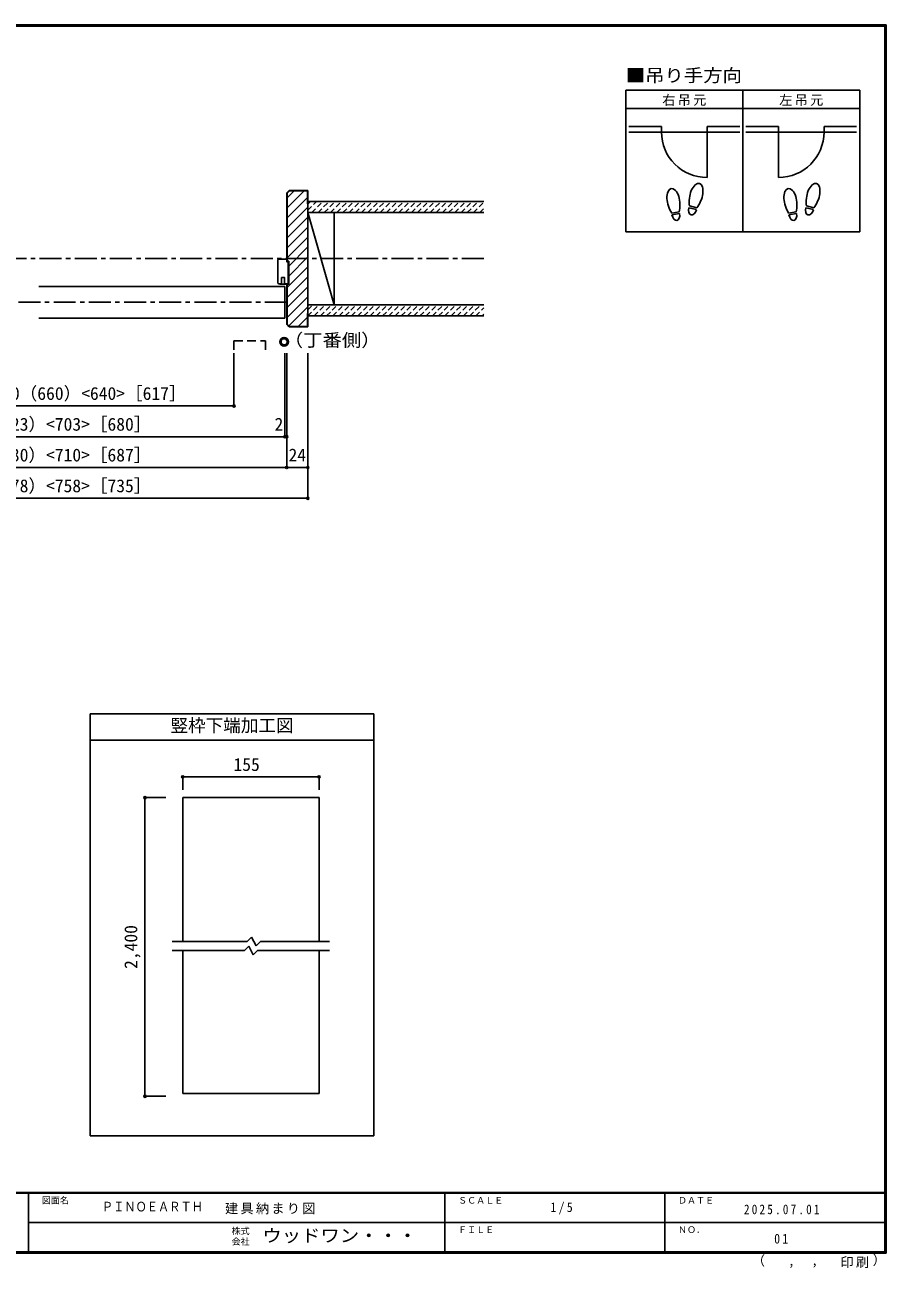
# Model space of a CAD drawing. Units: millimetres at full size, sheet at 1:5; details may follow other scales. Extents: x -973 to 977, y -718 to 696.
# Drawn here: x -3 to 977, y -718 to 696 of the extents above; entities that cross this region are included whole.
import ezdxf
from ezdxf.enums import TextEntityAlignment as Align

# ---------------------------------------------------------------- set-up
doc = ezdxf.new("R2010")
doc.units = ezdxf.units.MM
doc.header["$LTSCALE"] = 5
doc.header["$PDMODE"] = 32
doc.header["$PDSIZE"] = 2.5
for name, pattern in [('CHAIN1', [8, 5, -1, 1, -1]), ('DASHED1', [1.8, 1.2, -0.6]), ('DASHED2', [3, 2, -1])]:
    doc.linetypes.add(name, pattern=pattern)
for name, color, linetype in [('0-0_補助線', 7, 'Continuous'), ('0-1_通り芯', 4, 'CHAIN1'), ('0-3_仕上げ', 2, 'Continuous'), ('0-4_枠', 3, 'Continuous'), ('0-6_扉', 6, 'Continuous'), ('0-7_金物', 7, 'Continuous'), ('0-8_戸当り', 3, 'Continuous'), ('0-A_文字', 7, 'Continuous'), ('0-B_寸法', 4, 'Continuous'), ('0-C_ハッチ', 4, 'DASHED1'), ('F-0_補助線', 7, 'Continuous'), ('F-1_枠', 6, 'Continuous'), ('F-A_文字', 7, 'Continuous')]:
    doc.layers.add(name, color=color, linetype=linetype)
doc.styles.add('ＭＳ ゴシック', font='')
doc.styles.get('ＭＳ ゴシック').set_extended_font_data('MS Gothic')

# ---------------------------------------------------------------- blocks, each defined once
blk = doc.blocks.new('02')
at = {"layer": '0-0_補助線'}
for p, q in [((-4.998, -10.239), (-4.998, 14.761)), ((5.802, 17.761), (-3.198, 17.761)), ((6.802, 16.761), (6.802, -9.239)), ((-4.998, -10.239), (-0.698, -10.239)), ((2.702, -3.239), (2.702, -10.239)), ((5.802, -10.239), (2.702, -10.239)), ((5.002, -10.239), (4.402, -10.839))]:
    blk.add_line(p, q, dxfattribs=at)
for points in [[(-4.998, 14.761), (-3.198, 14.761), (-3.198, 17.761)], [(-3.469, -10.239), (-2.869, -10.839), (4.402, -10.839)], [(2.702, -3.239), (-0.698, -3.239), (-0.698, -10.239)]]:
    blk.add_lwpolyline(points, dxfattribs=at)
for centre, start, end in [((5.802, 16.761), 0, 90), ((5.802, -9.239), 270, 0)]:
    blk.add_arc(centre, 1, start, end, dxfattribs=at)

msp = doc.modelspace()

# ---------------------------------------------------------------- linework, layer by layer
at = {"layer": '0-0_補助線', "color": 3}
for p, q in [((297.42, 427.004), (295.153, 427.004)), ((297.42, 401.004), (297.42, 427.004)), ((295.153, 401.004), (297.42, 401.004))]:
    msp.add_line(p, q, dxfattribs=at)
at = {"layer": '0-1_通り芯'}
msp.add_line((519.153, 430), (-515.847, 430), dxfattribs=at)
at = {"layer": '0-3_仕上げ'}
for p, q in [((519.153, 495), (319.153, 495)), ((519.153, 482.5), (319.153, 482.5)), ((519.153, 377.5), (319.153, 377.5)), ((519.153, 365), (319.153, 365))]:
    msp.add_line(p, q, dxfattribs=at)
at = {"layer": '0-4_枠'}
for p, q in [((298.189, 507), (295.653, 504.464)), ((295.653, 504.464), (295.653, 427.004)), ((297.981, 507.5), (319.153, 507.5)), ((318.653, 507), (298.189, 507)), ((318.653, 492.5), (318.653, 507)), ((319.153, 507.5), (319.153, 352.5)), ((318.653, 492.5), (319.153, 492.5)), ((295.153, 355.328), (295.153, 401.004)), ((295.653, 355.536), (295.653, 401.004)), ((297.981, 352.5), (295.153, 355.328)), ((298.189, 353), (295.653, 355.536)), ((318.653, 367.5), (318.653, 353)), ((318.653, 367.5), (319.153, 367.5)), ((297.981, 352.5), (319.153, 352.5)), ((298.189, 353), (318.653, 353))]:
    msp.add_line(p, q, dxfattribs=at)
msp.add_lwpolyline([(297.981, 507.5), (295.153, 504.672), (295.153, 428)], dxfattribs=at)
at = {"layer": '0-6_扉'}
for p, q in [((13.153, 398.5), (293.153, 398.5)), ((293.153, 398.5), (293.153, 362.5)), ((13.153, 362.5), (293.153, 362.5))]:
    msp.add_line(p, q, dxfattribs=at)
at = {"layer": '0-6_扉', "linetype": 'DASHED2'}
for p, q in [((235.158, 336.408), (271.158, 336.408)), ((235.158, 336.408), (235.158, 322.5)), ((271.158, 336.408), (271.158, 322.5))]:
    msp.add_line(p, q, dxfattribs=at)
at = {"layer": '0-7_金物'}
for radius in [5, 3.5]:
    msp.add_circle((292.202, 335.457), radius, dxfattribs=at)
at = {"layer": '0-8_戸当り', "color": 2}
for p, q in [((721.239, 580.308), (684.139, 580.308)), ((721.239, 580.308), (721.239, 574.008)), ((773.039, 580.308), (810.139, 580.308)), ((773.039, 580.308), (773.039, 522.208)), ((854.239, 580.308), (817.139, 580.308)), ((854.239, 580.308), (854.239, 522.208)), ((906.039, 580.308), (943.139, 580.308)), ((906.039, 580.308), (906.039, 574.008)), ((684.139, 574.008), (810.139, 574.008)), ((943.139, 574.008), (817.139, 574.008))]:
    msp.add_line(p, q, dxfattribs=at)
at = {"layer": '0-8_戸当り'}
for p, q in [((741.457, 483.378), (732.811, 481.853)), ((741.822, 481.31), (733.175, 479.785)), ((760.924, 485.706), (752.444, 487.978)), ((761.468, 487.735), (752.987, 490.007)), ((874.457, 483.378), (865.811, 481.853)), ((874.822, 481.31), (866.175, 479.785)), ((893.924, 485.706), (885.444, 487.978)), ((894.468, 487.735), (885.987, 490.007))]:
    msp.add_line(p, q, dxfattribs=at)
at = {"layer": '0-8_戸当り', "color": 2}
for centre, start, end in [((773.039, 574.008), 180, 270), ((854.239, 574.008), 270, 0)]:
    msp.add_arc(centre, 51.8, start, end, dxfattribs=at)
at = {"layer": '0-8_戸当り'}
for centre, major_axis, ratio, start_param, end_param in [((734.795, 495.877), (-2.445, 13.867), 0.5, 4.34059143, 8.22577918), ((760.713, 501.878), (3.644, 13.601), 0.5, 4.34059143, 8.22577918), ((867.795, 495.877), (-2.445, 13.867), 0.5, 4.34059143, 8.22577918), ((893.713, 501.878), (3.644, 13.601), 0.5, 4.34059143, 8.22577918), ((760.609, 501.489), (4.416, 16.48), 0.4, 1.85063327, 2.44287679), ((760.609, 501.489), (4.416, 16.48), 0.4, 3.84030852, 4.43255203), ((893.609, 501.489), (4.416, 16.48), 0.4, 1.85063327, 2.44287679), ((893.609, 501.489), (4.416, 16.48), 0.4, 3.84030852, 4.43255203), ((734.865, 495.481), (-2.963, 16.802), 0.4, 1.85063327, 2.44287679), ((737.498, 480.548), (-1.27, 7.205), 0.6, 1.57079633, 4.71238898), ((734.865, 495.481), (-2.963, 16.802), 0.4, 3.84030852, 4.43255203), ((756.684, 486.842), (1.894, 7.067), 0.6, 1.57079633, 4.71238898), ((867.865, 495.481), (-2.963, 16.802), 0.4, 1.85063327, 2.44287679), ((870.498, 480.548), (-1.27, 7.205), 0.6, 1.57079633, 4.71238898), ((867.865, 495.481), (-2.963, 16.802), 0.4, 3.84030852, 4.43255203), ((889.684, 486.842), (1.894, 7.067), 0.6, 1.57079633, 4.71238898)]:
    msp.add_ellipse(centre, major_axis=major_axis, ratio=ratio, start_param=start_param, end_param=end_param, dxfattribs=at)
at = {"layer": '0-A_文字', "color": 3}
for p, q in [((680.639, 621.667), (680.639, 460.667)), ((946.639, 621.667), (680.639, 621.667)), ((813.639, 621.667), (813.639, 460.667)), ((680.639, 600.667), (946.639, 600.667))]:
    msp.add_line(p, q, dxfattribs=at)
msp.add_lwpolyline([(946.639, 621.667), (946.639, 460.667), (680.639, 460.667)], dxfattribs=at)
at = {"layer": '0-B_寸法', "color": 7}
msp.add_line((319.153, 482.5), (349.153, 377.5), dxfattribs=at)
at = {"layer": '0-B_寸法', "color": 3}
for p, q in [((349.153, 482.5), (349.153, 377.5)), ((71.653, -87.5), (394.194, -87.5)), ((71.653, -567.5), (71.653, -87.5)), ((394.194, -87.5), (394.194, -567.5)), ((71.653, -117.5), (394.194, -117.5)), ((176.903, -182.801), (331.903, -182.801)), ((176.903, -182.801), (176.903, -346.387)), ((331.903, -182.801), (331.903, -346.387)), ((164.903, -346.387), (250.239, -346.387)), ((247.085, -356.635), (252.085, -351.635)), ((250.239, -346.387), (255.239, -341.387)), ((252.085, -351.635), (257.085, -361.635)), ((255.239, -341.387), (260.239, -351.387)), ((260.239, -351.387), (265.239, -346.387)), ((265.239, -346.387), (343.648, -346.387)), ((164.903, -356.635), (247.085, -356.635)), ((176.903, -356.635), (176.903, -519.1)), ((257.085, -361.635), (262.085, -356.635)), ((262.085, -356.635), (343.903, -356.635)), ((331.903, -356.635), (331.903, -519.1)), ((176.903, -519.1), (331.903, -519.1)), ((71.653, -567.5), (394.194, -567.5))]:
    msp.add_line(p, q, dxfattribs=at)
at = {"layer": '0-B_寸法', "linetype": 'CHAIN1'}
msp.add_line((295.153, 380.5), (-291.847, 380.5), dxfattribs=at)
at = {"layer": '0-B_寸法'}
for p, q in [((235.158, 262.5), (235.158, 322.5)), ((293.153, 227.5), (293.153, 322.5)), ((295.153, 192.5), (295.153, 322.5)), ((319.153, 157.5), (319.153, 322.5)), ((-281.847, 262.5), (235.158, 262.5)), ((295.153, 227.5), (-291.847, 227.5)), ((319.153, 192.5), (-315.847, 192.5)), ((319.153, 157.5), (-315.847, 157.5)), ((176.903, -159.129), (331.903, -159.129)), ((176.903, -159.129), (176.903, -174.129)), ((331.903, -159.129), (331.903, -174.129)), ((133.944, -182.801), (157.723, -182.801)), ((133.944, -182.801), (133.944, -522.397)), ((133.944, -522.397), (157.723, -522.397))]:
    msp.add_line(p, q, dxfattribs=at)
at = {"layer": '0-B_寸法', "color": 7}
for p in [(235.158, 262.5), (293.153, 227.5), (295.153, 227.5), (295.153, 192.5), (319.153, 192.5), (319.153, 157.5), (176.903, -159.129), (331.903, -159.129), (133.944, -182.801), (133.944, -522.397)]:
    msp.add_point(p, dxfattribs=at)
at = {"layer": '0-C_ハッチ', "linetype": 'Continuous'}
for p, q in [((314.986, 507), (295.653, 487.666)), ((303.673, 507), (295.653, 498.98)), ((318.653, 499.353), (295.653, 476.353)), ((319.153, 488.539), (295.653, 465.039)), ((319.153, 477.225), (295.653, 453.725)), ((319.153, 465.912), (295.653, 442.412)), ((319.153, 454.598), (295.653, 431.098)), ((319.153, 443.284), (297.42, 421.551)), ((319.153, 431.97), (297.42, 410.237)), ((319.153, 420.657), (295.653, 397.157)), ((319.153, 409.343), (295.653, 385.843)), ((319.153, 398.029), (295.653, 374.529)), ((319.153, 386.716), (295.653, 363.216)), ((319.153, 375.402), (297.47, 353.719)), ((318.653, 363.588), (308.065, 353))]:
    msp.add_line(p, q, dxfattribs=at)
at = {"layer": '0-C_ハッチ'}
for p, q in [((319.153, 485.03), (329.123, 495)), ((319.153, 492.101), (322.052, 495)), ((323.694, 482.5), (336.194, 495)), ((330.765, 482.5), (343.265, 495)), ((337.836, 482.5), (350.336, 495)), ((344.908, 482.5), (357.408, 495)), ((351.979, 482.5), (364.479, 495)), ((359.05, 482.5), (371.55, 495)), ((366.121, 482.5), (378.621, 495)), ((373.192, 482.5), (385.692, 495)), ((380.263, 482.5), (392.763, 495)), ((387.334, 482.5), (399.834, 495)), ((394.405, 482.5), (406.905, 495)), ((408.547, 482.5), (421.047, 495)), ((415.618, 482.5), (428.118, 495)), ((422.689, 482.5), (435.189, 495)), ((429.76, 482.5), (442.26, 495)), ((436.831, 482.5), (449.331, 495)), ((443.902, 482.5), (456.402, 495)), ((450.974, 482.5), (463.474, 495)), ((458.045, 482.5), (470.545, 495)), ((465.116, 482.5), (477.616, 495)), ((472.187, 482.5), (484.687, 495)), ((479.258, 482.5), (491.758, 495)), ((486.329, 482.5), (498.829, 495)), ((493.4, 482.5), (505.9, 495)), ((500.471, 482.5), (512.971, 495)), ((401.476, 482.5), (412.318, 493.341)), ((507.542, 482.5), (519.153, 494.111)), ((514.613, 482.5), (519.153, 487.04)), ((319.153, 371.893), (324.76, 377.5)), ((319.242, 364.911), (331.831, 377.5)), ((326.402, 365), (338.902, 377.5)), ((333.474, 365), (345.974, 377.5)), ((340.545, 365), (353.045, 377.5)), ((347.616, 365), (360.116, 377.5)), ((354.687, 365), (367.187, 377.5)), ((361.758, 365), (374.258, 377.5)), ((368.829, 365), (381.329, 377.5)), ((375.9, 365), (388.4, 377.5)), ((382.971, 365), (395.471, 377.5)), ((390.042, 365), (402.542, 377.5)), ((397.113, 365), (409.613, 377.5)), ((404.184, 365), (416.684, 377.5)), ((411.255, 365), (423.755, 377.5)), ((418.326, 365), (430.826, 377.5)), ((425.397, 365), (437.897, 377.5)), ((432.469, 365), (444.969, 377.5)), ((439.54, 365), (452.04, 377.5)), ((446.611, 365), (459.111, 377.5)), ((453.682, 365), (466.182, 377.5)), ((460.753, 365), (473.253, 377.5)), ((467.824, 365), (480.324, 377.5)), ((474.895, 365), (487.395, 377.5)), ((481.966, 365), (494.466, 377.5)), ((489.037, 365), (501.537, 377.5)), ((496.108, 365), (508.608, 377.5)), ((503.179, 365), (515.679, 377.5)), ((510.25, 365), (519.153, 373.903)), ((517.321, 365), (519.153, 366.832))]:
    msp.add_line(p, q, dxfattribs=at)
at = {"layer": 'F-1_枠'}
for p, q in [((-973.347, 695.833), (976.653, 695.833)), ((-973.347, 695), (976.653, 695)), ((-973.347, 694.167), (976.653, 694.167)), ((974.986, 695.833), (974.986, -700.833)), ((975.82, 695.833), (975.82, -700.833)), ((976.653, 695.833), (976.653, -700.833)), ((976.653, -631.667), (-973.347, -631.667)), ((976.653, -632.5), (-973.347, -632.5)), ((1.653, -632.5), (1.653, -699.167)), ((474.986, -632.5), (474.986, -699.167)), ((724.986, -632.5), (724.986, -699.167)), ((1.653, -665.833), (974.986, -665.834)), ((976.653, -699.167), (-973.347, -699.167)), ((976.653, -700), (-973.347, -700)), ((976.653, -700.833), (-973.347, -700.833))]:
    msp.add_line(p, q, dxfattribs=at)

# ---------------------------------------------------------------- block references
at = {"layer": '0-0_補助線', "xscale": -1}
msp.add_blockref('02', (291.955, 411.743), dxfattribs=at)

# ---------------------------------------------------------------- texts
at = {"layer": '0-A_文字', "style": 'ＭＳ ゴシック', "width": 1.1}
for s, p in [('■吊り手方向', (680.639, 626.667)), ('（丁番側）', (291.835, 325.605))]:
    msp.add_text(s, height=14.66, dxfattribs=at).set_placement(p, align=Align.BOTTOM_LEFT)
at = {"layer": '0-A_文字', "char_height": 11, "attachment_point": 7, "style": 'ＭＳ ゴシック'}
for s, insert in [('\\T1.17;右吊元', (722.139, 603.667)), ('\\T1.17;左吊元', (855.139, 603.667))]:
    msp.add_mtext(s, dxfattribs=dict(at, insert=insert))
at = {"layer": '0-B_寸法', "color": 7, "style": 'ＭＳ ゴシック'}
for s, p in [('有効開口寸法＝730（660）<640>［617］', (-178.347, 265)), ('ＤＷ＝793（723）<703>［680］', (-138.347, 230)), ('2', (281.257, 230)), ('枠内＝800（730）<710>［687］', (-138.347, 195)), ('24', (297.153, 195)), ('枠外＝848（778）<758>［735］', (-138.347, 160)), ('竪枠下端加工図', (162.924, -112.5)), ('155', (234.593, -156.914))]:
    msp.add_text(s, height=14.66, dxfattribs=at).set_placement(p, align=Align.BOTTOM_LEFT)
msp.add_text('2,400', height=14.66, rotation=90, dxfattribs=at).set_placement((129.609, -377.599), align=Align.BOTTOM_LEFT)
at = {"layer": 'F-0_補助線', "style": 'ＭＳ ゴシック', "width": 0.85}
msp.add_text('ＰＩＮＯＥＡＲＴＨ', height=11, dxfattribs=at).set_placement((84.986, -656.667), align=Align.BOTTOM_LEFT)
at = {"layer": 'F-0_補助線', "insert": (224.986, -656.667), "char_height": 11, "attachment_point": 7, "style": 'ＭＳ ゴシック'}
msp.add_mtext('\\T1.17;建具納まり図', dxfattribs=at)
at = {"layer": 'F-A_文字', "style": 'ＭＳ ゴシック'}
for s, height, p in [('図面名', 7.331, (16.653, -646.667)), ('ＳＣＡＬＥ', 7.331, (489.986, -646.667)), ('ＤＡＴＥ', 7.331, (739.986, -646.667)), ('株式', 7.331, (232.486, -681.5)), ('ＦＩＬＥ', 7.331, (489.986, -680)), ('ＮＯ．', 7.331, (739.986, -680.001)), ('会社', 7.331, (232.486, -693.5)), ('（', 11, (823.992, -718.052)), ('）', 11, (961.387, -717.355)), (',', 11, (865.199, -718.052)), (',', 11, (891.686, -717.588))]:
    msp.add_text(s, height=height, dxfattribs=at).set_placement(p, align=Align.BOTTOM_LEFT)
at = {"layer": 'F-A_文字', "style": 'ＭＳ ゴシック', "width": 1.1}
msp.add_text('ウッドワン・・・', height=14.66, dxfattribs=at).set_placement((267.486, -692.5), align=Align.BOTTOM_LEFT)
at = {"layer": 'F-A_文字', "char_height": 11, "attachment_point": 7, "style": 'ＭＳ ゴシック'}
for s, insert in [('\\T1.38;\\W0.9;1/5', (594.986, -656.667)), ('\\T1.39;\\W0.85;2025.07.01', (814.986, -656.667)), ('\\T1.36;\\W0.9;01', (849.361, -690.001)), ('\\T1.17;印刷', (924.678, -717.82))]:
    msp.add_mtext(s, dxfattribs=dict(at, insert=insert))

doc.saveas('drawing.dxf')
